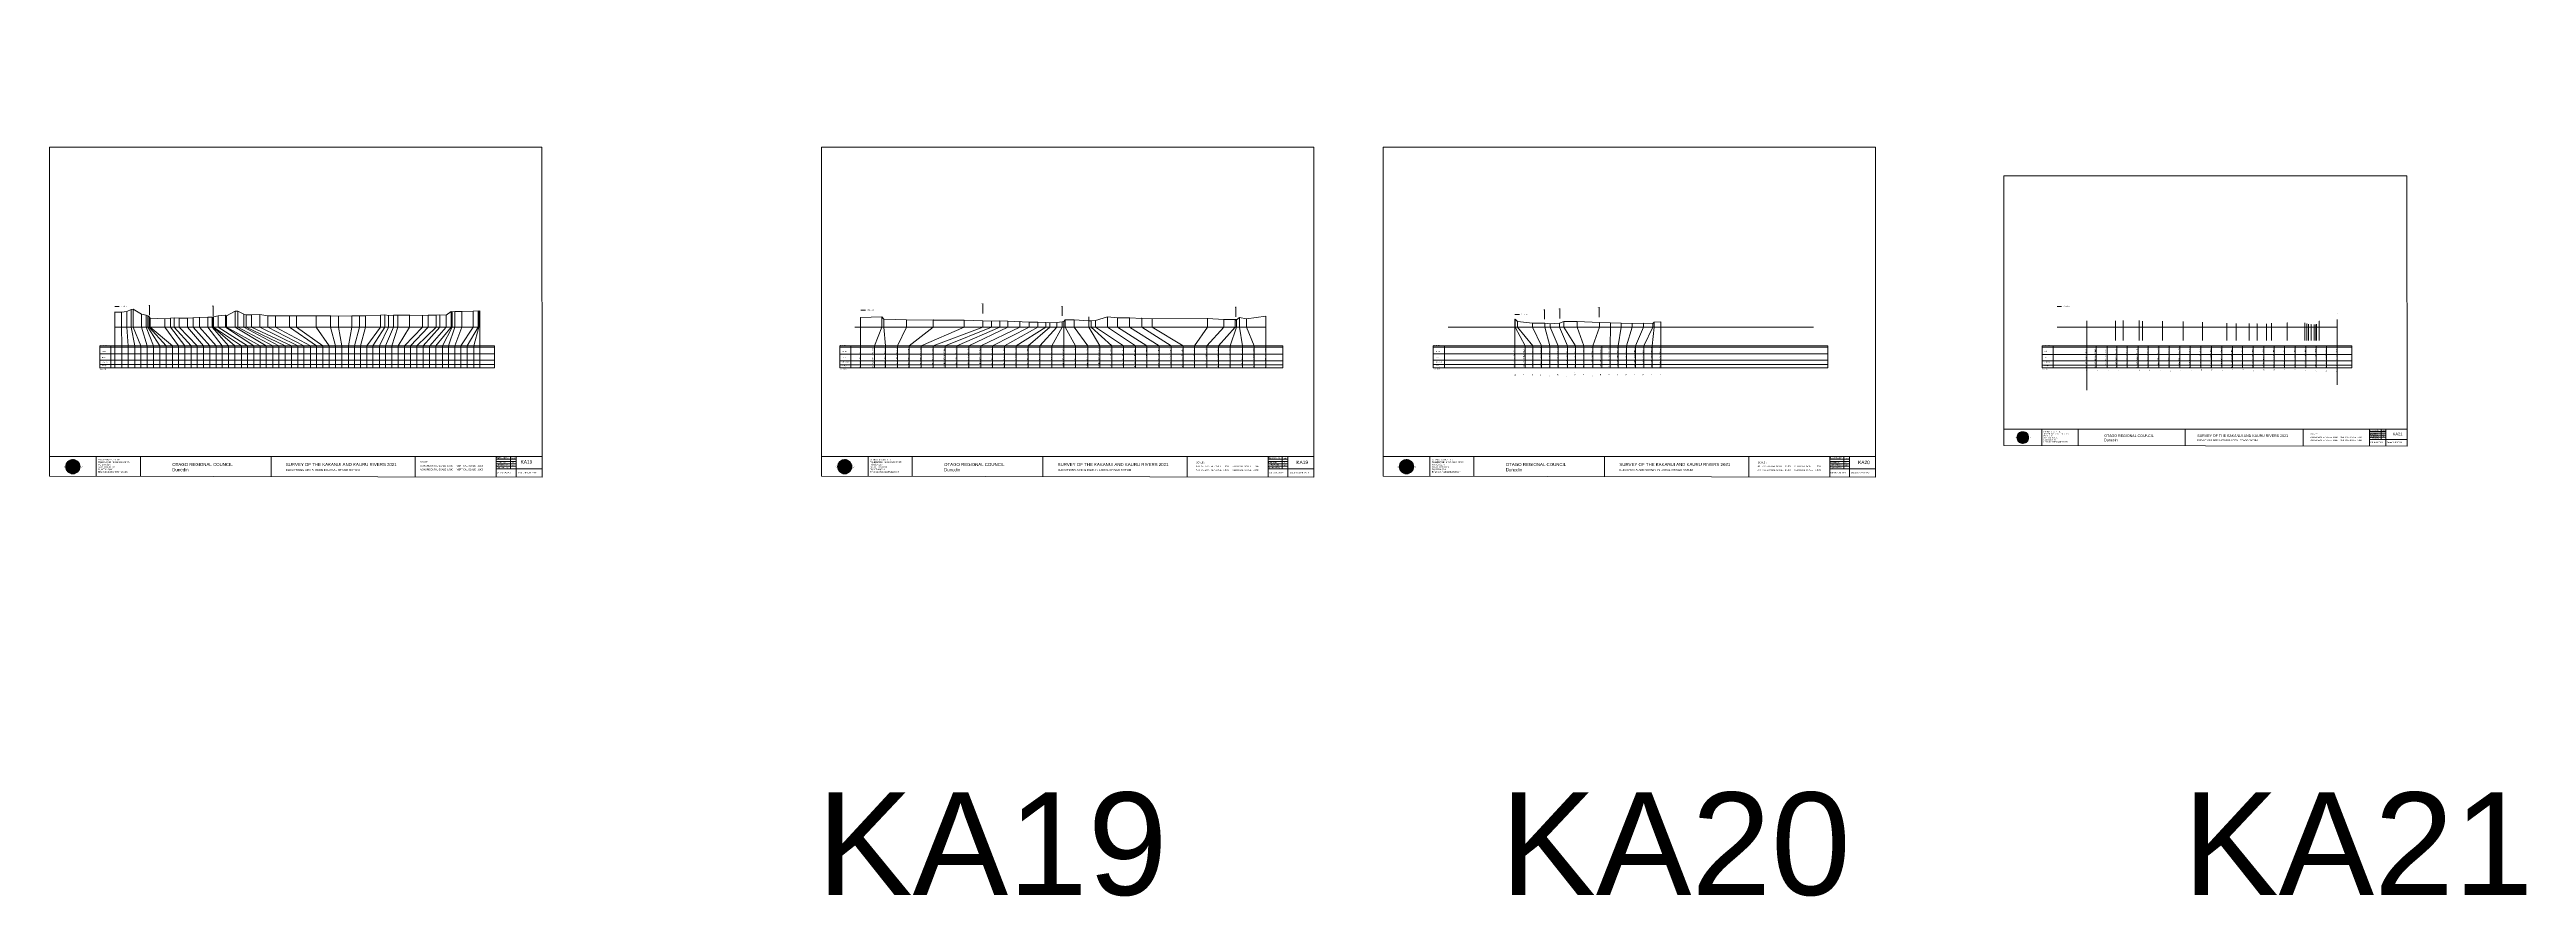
# Model space of a CAD drawing. Header units: millimetres. Extents: x -4102225 to 238817, y -213584 to 852398.
# Drawn here: x -4102225 to -2556462, y -213584 to 314873 of the extents above; entities that cross this region are included whole.
import ezdxf

# ---------------------------------------------------------------- set-up
doc = ezdxf.new("R2010")
doc.units = ezdxf.units.MM
doc.header["$PDMODE"] = 35
doc.header["$PDSIZE"] = 20
doc.layers.get('0').update_dxf_attribs({"lineweight": 0})
doc.layers.add('geo', color=7, linetype='Continuous', lineweight=0)
doc.styles.get("Standard").update_dxf_attribs({"font": 'arial.ttf'})

# ---------------------------------------------------------------- blocks, each defined once
blk = doc.blocks.new('Geomatics_Circle_SPT')
at = {"layer": 'geo', "color": 2, "linetype": 'Continuous', "lineweight": 0}
for p, q in [((0, 25.2), (-25.2, 0)), ((-24.7, 4.9), (-4.9, 24.7)), ((-24.7, -4.9), (4.9, 24.7)), ((4.9, -24.7), (-24.7, 4.9)), ((-24.7, 0), (0, -24.7)), ((-9.7, 23.3), (-23.3, 9.6)), ((9.7, 23.3), (-23.3, -9.7)), ((-23.3, 9.7), (9.7, -23.3)), ((-21, 14), (-14, 21)), ((-21, -14), (14, 21)), ((14, -21), (-21, 14)), ((0, 0), (-17.8, 17.8)), ((0, 0), (-17.8, -17.8)), ((-14, 21), (21, -14)), ((21, 14), (-14, -21)), ((23.3, -9.7), (-9.7, 23.3)), ((-9.7, -23.3), (23.3, 9.7)), ((-4.9, 24.7), (24.7, -4.9)), ((24.7, 4.9), (-4.9, -24.7)), ((25.2, 0), (0, 25.2)), ((0, 0), (17.8, 17.8)), ((0, 0), (17.8, -17.8)), ((0, -24.8), (25.2, 0)), ((4.9, 24.7), (24.7, 4.9)), ((23.3, 9.7), (9.7, 23.3)), ((14, 21), (21, 14)), ((17.8, 18.1), (17.8, 18.1)), ((-4.9, -24.7), (-24.7, -4.9)), ((-23.3, -9.7), (-9.7, -23.3)), ((-14, -21), (-21, -14)), ((-17.8, -17.8), (-17.8, -17.8)), ((24.7, -4.9), (4.9, -24.7)), ((4.9, -24.7), (4.9, -24.7)), ((9.7, -23.3), (23.3, -9.7)), ((21, -14), (14, -21)), ((18.1, -17.8), (18.1, -17.8))]:
    blk.add_line(p, q, dxfattribs=at)
at = {"layer": 'geo', "color": 1, "linetype": 'Continuous', "lineweight": 0}
for p, q in [((-25.2, 0), (9.7, 23.3)), ((-25.2, 0), (-9.6, 23.3)), ((-25.2, 0), (23.3, 9.7)), ((-25.2, 0), (-23.3, 9.7)), ((-23.3, -9.7), (-25.2, 0)), ((-9.6, -23.3), (-25.2, 0)), ((9.7, -23.3), (-25.2, 0)), ((-4.9, 24.8), (-24.7, -4.9)), ((4.9, 24.7), (-24.7, 4.9)), ((14, 21), (-24.7, -4.9)), ((-14, 21), (-24.7, 4.9)), ((21, 14), (-24.7, 4.9)), ((-21, 14), (-24.7, -4.9)), ((0, 0), (-24.7, 4.9)), ((-24.7, 4.9), (-21, -14)), ((-24.7, 4.9), (-4.9, -24.7)), ((-24.7, 4.9), (14, -21)), ((-24.7, 4.9), (-24.7, 4.9)), ((0, 0), (-24.7, -4.9)), ((-23.3, 9.7), (0, 25.2)), ((-23.3, -9.6), (0, 25.2)), ((-23.3, -9.6), (17.8, 17.8)), ((-23.3, 9.7), (-17.8, 17.9)), ((-23.3, -9.6), (-17.8, 17.9)), ((-23.3, 9.7), (17.8, 17.8)), ((-17.8, -17.8), (-23.3, 9.7)), ((0, -25.2), (-23.3, 9.7)), ((-23.3, 9.7), (17.8, -17.8)), ((-23.3, 9.7), (25.2, 0)), ((-23.3, 9.4), (-23.3, 9.4)), ((-23.3, -9.7), (25.2, 0)), ((4.9, 24.8), (-21, -14)), ((-4.9, 24.7), (-21, 14)), ((14, 21), (-21, 14)), ((-14, 21), (-21, -14)), ((0, 0), (-21, 14)), ((-21, 14), (-14, -21)), ((-21, 14), (4.9, -24.7)), ((-21, 14), (-21, 14)), ((24.7, 4.9), (-21, 14)), ((0, 0), (-21, -14)), ((-17.9, 17.6), (-17.9, 17.6)), ((-17.8, 17.8), (9.7, 23.3)), ((-17.8, 17.8), (-9.6, 23.3)), ((-17.8, -17.8), (9.7, 23.3)), ((-17.8, -17.8), (-9.7, 23.3)), ((-9.7, -23.3), (-17.8, 17.8)), ((-17.8, 17.8), (9.7, -23.3)), ((-17.8, 17.8), (23.3, -9.6)), ((-17.8, 17.8), (23.3, 9.7)), ((-17.8, -17.8), (23.3, 9.7)), ((4.9, 24.7), (-14, 21)), ((-4.9, 24.7), (-14, -20.9)), ((0, 0), (-14, 21)), ((-14, 21), (-4.9, -24.7)), ((-14, 21), (-14, 21)), ((24.7, -4.9), (-14, 21)), ((21, 14), (-14, 21)), ((-14, -21), (24.7, 4.9)), ((0, 0), (-14, -21)), ((-9.8, 23.1), (-9.8, 23.1)), ((-9.7, 23.3), (0, 25.2)), ((-9.7, 23.3), (0, -25.2)), ((-9.7, -23.3), (0, 25.2)), ((-9.6, 23.3), (17.8, -17.8)), ((-9.6, 23.3), (25.2, 0)), ((-9.6, 23.3), (17.8, 17.8)), ((-9.6, -23.3), (17.8, 17.9)), ((25.2, 0), (-9.6, -23.3)), ((0, 0), (-4.9, 24.7)), ((-4.9, 24.7), (-4.9, 24.7)), ((21, -14), (-4.9, 24.7)), ((24.8, 4.9), (-4.9, 24.7)), ((14, 21), (-4.9, 24.7)), ((-4.9, -24.7), (21, 14)), ((0, 0), (-4.9, -24.7)), ((-0.2, 25.1), (-0.2, 25.1)), ((0, 25.2), (9.7, -23.3)), ((0, 25.2), (23.3, -9.7)), ((0, 25.2), (23.3, 9.7)), ((0, 25.2), (9.7, 23.3)), ((0, 0), (4.9, 24.7)), ((0, -25.2), (9.7, 23.3)), ((0, 0), (14, 21)), ((0, 0), (21, 14)), ((23.3, 9.7), (0, -25.2)), ((0, 0), (24.8, 4.9)), ((0, 0), (4.9, -24.7)), ((0, 0), (14, -21)), ((0, 0), (21, -14)), ((0, 0), (24.8, -4.9)), ((21, 14), (4.9, 24.8)), ((14, -21), (4.9, 24.7)), ((24.7, -4.9), (4.9, 24.7)), ((4.9, 24.7), (4.9, 24.7)), ((4.9, -24.7), (14, 21)), ((4.9, -24.7), (24.7, 4.9)), ((9.4, 23.3), (9.4, 23.3)), ((9.7, 23.3), (17.8, -17.8)), ((9.7, 23.3), (25.2, 0)), ((9.7, 23.3), (17.8, 17.9)), ((17.8, 17.8), (9.7, -23.3)), ((25.2, 0), (9.7, -23.3)), ((21, -14), (14, 21)), ((24.7, 4.9), (14, 21)), ((14, 21), (14, 21)), ((14, -21), (21, 14)), ((17.6, 17.9), (17.6, 17.9)), ((17.8, 17.8), (23.3, -9.7)), ((17.8, 17.8), (23.3, 9.7)), ((23.3, 9.7), (17.8, -17.8)), ((24.7, -4.9), (21, 14)), ((21, 14), (21, 14)), ((21, -14), (24.7, 4.9)), ((23.1, 9.8), (23.1, 9.8)), ((23.3, 9.7), (25.2, 0)), ((25.2, 0), (23.3, -9.6)), ((24.7, 4.9), (24.7, 4.9)), ((25.1, 0.2), (25.1, 0.2)), ((-25.2, 0), (23.3, -9.7)), ((-25.1, -0.2), (-25.1, -0.2)), ((-24.7, -4.9), (-24.7, -4.9)), ((-24.7, -4.9), (-14, -21)), ((-24.7, -4.9), (4.9, -24.7)), ((-24.7, -4.9), (21, -14)), ((-17.8, -17.8), (-23.3, -9.7)), ((0, -25.2), (-23.3, -9.6)), ((17.8, -17.8), (-23.3, -9.6)), ((-23.1, -9.8), (-23.1, -9.8)), ((-21, -14), (24.7, -4.9)), ((-21, -14), (-21, -14)), ((-21, -14), (-4.9, -24.7)), ((-21, -14), (14, -21)), ((23.3, -9.7), (-17.8, -17.8)), ((-9.6, -23.3), (-17.8, -17.8)), ((9.7, -23.3), (-17.8, -17.8)), ((-17.6, -17.9), (-17.6, -17.9)), ((-14, -21), (21, -14)), ((-14, -21), (-14, -21)), ((-14, -21), (4.9, -24.7)), ((17.8, -17.8), (-9.7, -23.3)), ((0, -25.2), (-9.7, -23.3)), ((-9.4, -23.3), (-9.4, -23.3)), ((-4.9, -24.7), (24.7, -4.9)), ((-4.9, -24.7), (14, -21)), ((-4.9, -24.7), (-4.9, -24.7)), ((23.3, -9.6), (0, -25.2)), ((9.7, -23.3), (0, -25.2)), ((0.2, -25.1), (0.2, -25.1)), ((4.9, -24.7), (21, -14)), ((4.9, -24.7), (4.9, -24.7)), ((17.8, -17.8), (9.7, -23.3)), ((9.8, -23.1), (9.8, -23.1)), ((14, -21), (24.7, -4.9)), ((14, -21), (14, -21)), ((23.3, -9.6), (17.8, -17.8)), ((17.9, -17.6), (17.9, -17.6)), ((21, -14), (21, -14)), ((23.3, -9.4), (23.3, -9.4)), ((24.7, -4.9), (24.7, -4.9))]:
    blk.add_line(p, q, dxfattribs=at)
at = {"layer": 'geo', "color": 114, "linetype": 'Continuous', "lineweight": 0}
for p, q in [((17.9, 17.8), (-25.2, 0)), ((-24.7, 4.9), (14, 21)), ((-24.7, -4.9), (21, 14)), ((-14, -21), (-24.7, 4.9)), ((9.7, 23.3), (-23.3, 9.7)), ((0, 0), (-23.3, 9.7)), ((-23.3, 9.7), (-9.7, -23.3)), ((0, 0), (-23.3, -9.7)), ((-4.9, -24.7), (-21, 14)), ((-20.9, 14), (4.9, 24.7)), ((24.8, 4.9), (-20.9, -14)), ((0, 25.2), (-17.8, 17.8)), ((-17.8, 17.8), (0, -25.2)), ((-14, 21), (-4.9, 24.7)), ((4.9, -24.7), (-14, 21)), ((0, 0), (-9.7, 23.3)), ((0, 0), (-9.7, -23.3)), ((-4.9, 24.7), (14, -21)), ((17.8, -17.8), (0, 25.2)), ((0, 0), (9.7, 23.3)), ((0, 0), (23.3, 9.7)), ((0, 0), (9.7, -23.3)), ((0, 0), (23.3, -9.7)), ((4.9, 24.7), (21, -14)), ((23.3, -9.7), (9.7, 23.3)), ((14, 21), (24.7, -4.9)), ((25.2, 0), (17.8, 17.8)), ((21, 14), (24.7, 4.9)), ((-25.2, 0), (-17.8, -17.8)), ((-21, -14), (-24.7, -4.9)), ((-17.8, -17.8), (25.2, 0)), ((24.8, -4.9), (-14, -21)), ((-9.6, -23.3), (23.3, -9.7)), ((21, -14), (-4.9, -24.8)), ((0, -25.2), (17.9, -17.8)), ((14, -21), (4.9, -24.8))]:
    blk.add_line(p, q, dxfattribs=at)
at = {"layer": 'geo', "color": 250, "linetype": 'Continuous', "lineweight": 0}
for p, q in [((0, 0), (-25.2, 0)), ((24.7, 4.9), (-24.7, 4.9)), ((-24.7, 4.9), (-24.7, -4.9)), ((-23.3, 9.7), (23.3, 9.7)), ((-23.3, 9.7), (-23.3, 9.7)), ((-23.3, -9.7), (-23.3, 9.7)), ((21, 14), (-21, 14)), ((-21, 14), (-21, -14)), ((-17.8, 17.8), (17.8, 17.8)), ((-17.8, -17.8), (-17.8, 17.8)), ((-14, 21), (-14, 21)), ((14, 21), (-14, 21)), ((-14, 20.9), (-14, -21)), ((-9.7, 23.3), (9.7, 23.3)), ((-9.7, -23.3), (-9.7, 23.3)), ((-4.9, 24.7), (4.9, 24.7)), ((-4.9, 24.7), (-4.9, -24.7)), ((0, 0), (0, 25.2)), ((0, 0), (0, -25.2)), ((0, 0), (25.2, 0)), ((4.9, 24.7), (4.9, -24.7)), ((9.7, -23.3), (9.7, 23.3)), ((14, 21), (14, -21)), ((17.8, -17.8), (17.8, 17.8)), ((21, 14), (21, 14)), ((21, -14), (21, 14)), ((23.3, 9.7), (23.3, -9.7)), ((24.7, 4.9), (24.7, 4.9)), ((24.7, -4.9), (24.7, 4.9)), ((-24.7, -4.9), (24.7, -4.9)), ((23.3, -9.7), (-23.3, -9.7)), ((-21, -14), (21, -14)), ((17.8, -17.8), (-17.8, -17.8)), ((-14, -21), (14, -21)), ((9.7, -23.3), (-9.7, -23.3)), ((-4.9, -24.7), (4.9, -24.7))]:
    blk.add_line(p, q, dxfattribs=at)
blk = doc.blocks.new('GeomaticsNZ TITLE BLOCK')
at = {"color": 7, "linetype": 'Continuous', "lineweight": 0}
for p, q in [((0, 95), (0, 1579)), ((0, 1579), (2363, 1579)), ((2363, 1579), (2364, 95)), ((2364, 95), (0, 95)), ((0, 95), (0, 0)), ((0, 0), (2364, -4)), ((16, 95), (2364, 95)), ((224, 95), (224, 0)), ((2364, 95), (383, 95)), ((436, 95), (436, -1)), ((1063, 95), (1063, -2)), ((1755, 95), (1755, -3)), ((2144, 95), (2144, -3)), ((2144, 82), (2239, 82)), ((2144, 71), (2239, 71)), ((2144, 60), (2239, 60)), ((2144, 49), (2239, 49)), ((2144, 35), (2364, 35)), ((2212, 95), (2212, 36)), ((2239, 95), (2239, -3)), ((2364, -4), (2364, 95))]:
    blk.add_line(p, q, dxfattribs=at)
at = {"color": 7, "linetype": 'Continuous', "lineweight": 0, "xscale": 1.36, "yscale": 1.36, "zscale": 1.36}
blk.add_blockref('Geomatics_Circle_SPT', (112, 46), dxfattribs=at)
at = {"color": 7, "linetype": 'Continuous', "lineweight": 0}
for s, p in [('PK&RR', (2213, 85)), ('ST', (2220, 64)), ('PK', (2220, 51))]:
    blk.add_text(s, height=5, dxfattribs=at).set_placement(p)
at = {"color": 7, "linetype": 'Continuous', "lineweight": 0, "attachment_point": 1}
for s, width, heights, insert, char_height in [('{\\C256;Geomatics N.Z. LTD                   }', 125.08, [15.8], (69, 50), 7), ('{\\C256;GEOMATICS N.Z. LTD                   \\PTELEPHONE:  M 021 023 6 00 55;\\PPO BOX 2177\\PSOUTH DUNEDIN\\PDUNEDIN 9044\\PEmail: geomaticsnz@gmail.com}', 3535.73, [94.7], (234, 83), 7), ('{\\C256;OTAGO REGIONAL COUNCIL\\PDunedin}', 3535.73, [0], (589, 64), 15), ('{\\C256;SURVEY OF THE KAKANUI AND KAURU RIVERS 2021}', 3535.73, [0], (1134, 64), 15), ('{\\C256;ELEVATIONS ARE SHOWN IN LOCAL OTAGO DATUM}', 3535.73, [0], (1134, 35), 10), ('{\\C256;Surveyed by:}', 3535.73, [0], (2145, 92), 7), ('{\\C256;Checked by:}', 3535.73, [0], (2145, 59), 7), ('{\\C256;Approved by:}', 3535.73, [0], (2145, 46), 7), ('{\\C256;JOB No 0032021}', 3535.73, [0], (2145, 21), 7), ('{\\C256;Drawn by:}', 3535.73, [0], (2146, 70), 7), ('{\\C256;Drawn:16-JUNE-2021}', 3535.73, [0], (2245, 21), 7)]:
    blk.add_mtext_dynamic_manual_height_columns(s, width=width, gutter_width=159, heights=heights, dxfattribs=dict(at, insert=insert, char_height=char_height))

msp = doc.modelspace()

# ---------------------------------------------------------------- linework, layer by layer
at = {"color": 7, "lineweight": 0}
for p, q in [((-4039856, 149206), (-4039856, 155384)), ((-4000049, 148748), (-4000049, 154927)), ((-3519731, 150199), (-3519731, 156378)), ((-3470239, 148616), (-3470239, 154795)), ((-4061567, 150972), (-4061567, 116176)), ((-4057350, 141703), (-4057138, 130000)), ((-4054066, 141703), (-4053103, 130000)), ((-4051350, 141703), (-4049081, 130000)), ((-4050077, 141703), (-4045201, 130000)), ((-4044828, 141703), (-4041362, 130000)), ((-4042005, 141703), (-4037340, 130000)), ((-4040820, 141703), (-4033325, 130000)), ((-4039961, 141703), (-4029507, 130000)), ((-4039452, 141703), (-4025583, 130000)), ((-4030184, 141703), (-4021791, 130000)), ((-4026662, 141703), (-4017788, 130000)), ((-4024408, 141703), (-4013917, 130000)), ((-4021399, 141703), (-4010104, 130000)), ((-4016102, 141703), (-4006147, 130000)), ((-4012687, 141703), (-4002119, 130000)), ((-4008730, 141703), (-3998251, 130000)), ((-4003386, 141703), (-3994398, 130000)), ((-4000686, 141703), (-3990449, 130000)), ((-4000063, 141703), (-3986538, 130000)), ((-3999857, 141703), (-3982509, 130000)), ((-3996987, 141703), (-3978644, 130000)), ((-3992455, 141703), (-3974659, 130000)), ((-3991707, 141703), (-3970852, 130000)), ((-3986283, 141703), (-3966954, 130000)), ((-3984800, 141703), (-3962961, 130000)), ((-3981029, 141703), (-3959139, 130000)), ((-3979582, 141703), (-3955194, 130000)), ((-3976135, 141703), (-3951222, 130000)), ((-3970950, 141703), (-3947333, 130000)), ((-3965919, 141703), (-3943450, 130000)), ((-3961258, 141703), (-3939342, 130000)), ((-3952457, 141703), (-3935594, 130000)), ((-3948130, 141703), (-3931663, 130000)), ((-3935850, 141703), (-3927726, 130000)), ((-3926800, 141703), (-3923832, 130000)), ((-3921909, 141703), (-3919788, 130000)), ((-3913487, 141703), (-3915637, 130000)), ((-3908733, 141703), (-3911853, 130000)), ((-3904948, 141703), (-3908133, 130000)), ((-3895650, 141703), (-3904151, 130000)), ((-3892981, 141703), (-3900391, 130000)), ((-3890665, 141703), (-3896263, 130000)), ((-3887615, 141703), (-3892502, 130000)), ((-3884906, 141703), (-3888653, 130000)), ((-3877498, 141703), (-3884627, 130000)), ((-3869520, 141703), (-3880717, 130000)), ((-3865957, 141703), (-3876875, 130000)), ((-3860847, 141703), (-3872917, 130000)), ((-3858604, 141703), (-3868954, 130000)), ((-3854763, 141703), (-3864939, 130000)), ((-3851506, 141703), (-3861215, 130000)), ((-3851040, 141703), (-3857069, 130000)), ((-3849210, 141703), (-3853255, 130000)), ((-3844873, 141703), (-3849345, 130000)), ((-3837930, 141703), (-3845507, 130000)), ((-3834651, 141703), (-3841525, 130000)), ((-3834373, 141703), (-3837526, 130000)), ((-3833621, 151772), (-3833621, 116176)), ((-3361831, 148052), (-3361831, 154231)), ((-3169314, 146539), (-3169314, 152718)), ((-3159751, 147152), (-3159751, 153331)), ((-3135208, 147922), (-3135208, 154101)), ((-4070890, 130000), (-4070890, 129453)), ((-4063988, 130000), (-4063988, 116176)), ((-3861215, 130000), (-3861215, 116176)), ((-3857069, 130000), (-3857069, 116176)), ((-3853255, 130000), (-3853255, 116176)), ((-3849345, 130000), (-3849345, 116176)), ((-3845507, 130000), (-3845507, 116176)), ((-3841525, 130000), (-3841525, 116176)), ((-3837526, 130000), (-3837526, 116176)), ((-3824577, 130000), (-3824577, 116176)), ((-3238676, 130000), (-3238676, 129453)), ((-3231774, 130000), (-3231774, 116176)), ((-2992363, 130000), (-2992363, 116176)), ((-2858744, 130000), (-2858744, 129453)), ((-2851841, 130000), (-2851841, 116176)), ((-2665407, 130000), (-2665407, 116176)), ((-2882713, 112003), (-2882713, 111456))]:
    msp.add_line(p, q, dxfattribs=at)
at = {"color": 1, "lineweight": 0}
for p, q in [((-4061579, 154508), (-4058672, 154508)), ((-3595896, 152223), (-3592989, 152223)), ((-3187712, 149584), (-3184805, 149584)), ((-2849433, 154508), (-2846526, 154508))]:
    msp.add_line(p, q, dxfattribs=at)
at = {"lineweight": 0}
for p, q in [((-4061567, 141703), (-3833621, 141703)), ((-4057350, 151102), (-4057350, 141703)), ((-4054066, 151482), (-4054066, 141703)), ((-4051350, 152672), (-4051350, 141703)), ((-4050077, 152832), (-4050077, 141703)), ((-4044828, 149742), (-4044828, 141703)), ((-4042005, 149212), (-4042005, 141703)), ((-4040820, 148702), (-4040820, 141703)), ((-4039961, 148172), (-4039961, 141703)), ((-4039452, 147162), (-4039452, 141703)), ((-4030184, 146882), (-4030184, 141703)), ((-4026662, 147302), (-4026662, 141703)), ((-4024408, 147432), (-4024408, 141703)), ((-4021399, 147202), (-4021399, 141703)), ((-4016102, 147262), (-4016102, 141703)), ((-4012687, 147412), (-4012687, 141703)), ((-4008730, 147672), (-4008730, 141703)), ((-4003386, 147792), (-4003386, 141703)), ((-4000686, 147932), (-4000686, 141703)), ((-4000063, 148142), (-4000063, 141703)), ((-3999857, 148192), (-3999857, 141703)), ((-3996987, 148652), (-3996987, 141703)), ((-3992455, 149202), (-3992455, 141703)), ((-3991707, 148762), (-3991707, 141703)), ((-3986283, 151652), (-3986283, 141703)), ((-3984800, 151672), (-3984800, 141703)), ((-3981029, 149722), (-3981029, 141703)), ((-3979582, 149382), (-3979582, 141703)), ((-3976135, 149382), (-3976135, 141703)), ((-3970950, 149462), (-3970950, 141703)), ((-3965919, 148692), (-3965919, 141703)), ((-3961258, 148692), (-3961258, 141703)), ((-3952457, 148672), (-3952457, 141703)), ((-3948130, 148702), (-3948130, 141703)), ((-3935850, 148792), (-3935850, 141703)), ((-3926800, 148732), (-3926800, 141703)), ((-3921909, 148602), (-3921909, 141703)), ((-3913487, 148722), (-3913487, 141703)), ((-3908733, 148682), (-3908733, 141703)), ((-3904948, 148772), (-3904948, 141703)), ((-3895650, 149152), (-3895650, 141703)), ((-3892981, 149272), (-3892981, 141703)), ((-3890665, 148972), (-3890665, 141703)), ((-3887615, 149092), (-3887615, 141703)), ((-3884906, 149112), (-3884906, 141703)), ((-3877498, 149052), (-3877498, 141703)), ((-3869520, 149022), (-3869520, 141703)), ((-3865957, 149102), (-3865957, 141703)), ((-3860847, 149102), (-3860847, 141703)), ((-3858604, 149282), (-3858604, 141703)), ((-3854763, 149122), (-3854763, 141703)), ((-3851506, 151462), (-3851506, 141703)), ((-3851040, 151312), (-3851040, 141703)), ((-3849210, 151392), (-3849210, 141703)), ((-3844873, 151422), (-3844873, 141703)), ((-3837930, 151692), (-3837930, 141703)), ((-3834651, 151882), (-3834651, 141703)), ((-3834373, 151702), (-3834373, 141703)), ((-3599645, 141703), (-3343130, 141703)), ((-3596128, 147641), (-3596128, 116176)), ((-3582880, 141703), (-3587388, 130000)), ((-3582880, 148101), (-3582880, 141703)), ((-3581652, 146631), (-3581652, 141703)), ((-3581652, 141703), (-3580624, 130000)), ((-3567488, 141703), (-3573130, 130000)), ((-3567488, 146190), (-3567488, 141703)), ((-3550689, 141703), (-3565711, 130000)), ((-3531481, 141703), (-3558179, 130000)), ((-3519716, 141703), (-3550744, 130000)), ((-3550689, 146110), (-3550689, 141703)), ((-3514464, 141703), (-3543268, 130000)), ((-3509203, 141703), (-3535975, 130000)), ((-3531481, 145769), (-3531481, 141703)), ((-3504163, 141703), (-3528627, 130000)), ((-3496610, 141703), (-3521027, 130000)), ((-3519716, 145579), (-3519716, 141703)), ((-3519716, 145579), (-3519716, 141703)), ((-3514464, 145349), (-3514464, 141703)), ((-3490817, 141703), (-3513731, 130000)), ((-3509203, 145509), (-3509203, 141703)), ((-3485548, 141703), (-3506204, 130000)), ((-3504163, 145299), (-3504163, 141703)), ((-3480547, 141703), (-3498973, 130000)), ((-3496610, 145068), (-3496610, 141703)), ((-3478017, 141703), (-3491569, 130000)), ((-3490817, 144838), (-3490817, 141703)), ((-3485548, 144758), (-3485548, 141703)), ((-3473524, 141703), (-3484250, 130000)), ((-3480547, 144618), (-3480547, 141703)), ((-3478017, 144438), (-3478017, 141703)), ((-3470234, 141703), (-3476698, 130000)), ((-3473524, 144588), (-3473524, 141703)), ((-3470234, 144908), (-3470234, 141703)), ((-3469240, 145278), (-3469240, 141703)), ((-3469240, 141703), (-3469171, 130000)), ((-3468440, 146138), (-3468440, 141703)), ((-3468440, 141703), (-3461888, 130000)), ((-3462881, 146178), (-3462881, 141703)), ((-3462881, 141703), (-3454216, 130000)), ((-3453690, 148101), (-3453690, 141703)), ((-3453690, 141703), (-3446729, 130000)), ((-3452155, 145647), (-3452155, 141703)), ((-3452155, 141703), (-3439193, 130000)), ((-3449560, 145748), (-3449560, 141703)), ((-3449560, 141703), (-3432092, 130000)), ((-3441934, 148117), (-3441934, 141703)), ((-3441934, 141703), (-3424586, 130000)), ((-3435654, 147457), (-3435654, 141703)), ((-3435654, 141703), (-3417338, 130000)), ((-3428199, 147567), (-3428199, 141703)), ((-3428199, 141703), (-3409693, 130000)), ((-3420646, 147137), (-3420646, 141703)), ((-3420646, 141703), (-3402200, 130000)), ((-3414125, 146846), (-3414125, 141703)), ((-3414125, 141703), (-3394735, 130000)), ((-3379584, 141703), (-3387621, 130000)), ((-3369327, 141703), (-3380057, 130000)), ((-3379584, 147135), (-3379584, 141703)), ((-3362267, 141703), (-3372745, 130000)), ((-3369327, 146455), (-3369327, 141703)), ((-3361536, 141703), (-3365346, 130000)), ((-3361536, 146295), (-3361536, 141703)), ((-3359546, 147675), (-3359546, 141703)), ((-3359546, 141703), (-3357715, 130000)), ((-3355236, 146835), (-3355236, 141703)), ((-3355236, 141703), (-3350410, 130000)), ((-3343130, 148515), (-3343130, 116176)), ((-3187695, 146406), (-3187695, 116176)), ((-3187508, 146565), (-3187508, 141703)), ((-2849421, 141703), (-2674578, 141703)), ((-2830863, 145573), (-2830863, 102312)), ((-2674578, 146310), (-2674578, 105580)), ((-3608969, 130000), (-3332670, 130000)), ((-3608969, 130000), (-3608969, 129453)), ((-3608969, 129453), (-3608969, 116303)), ((-3608969, 129154), (-3332670, 129154)), ((-3608969, 124744), (-3332670, 124744)), ((-3602066, 130000), (-3602066, 116176)), ((-3587388, 116176), (-3587388, 130000)), ((-3580624, 116176), (-3580624, 130000)), ((-3573130, 116176), (-3573130, 130000)), ((-3565711, 116176), (-3565711, 130000)), ((-3558179, 116176), (-3558179, 130000)), ((-3550744, 130000), (-3550744, 116176)), ((-3543268, 116176), (-3543268, 130000)), ((-3535975, 116176), (-3535975, 130000)), ((-3528627, 116176), (-3528627, 130000)), ((-3521027, 116176), (-3521027, 130000)), ((-3513731, 116176), (-3513731, 130000)), ((-3506204, 116176), (-3506204, 130000)), ((-3498973, 116176), (-3498973, 130000)), ((-3491569, 116176), (-3491569, 130000)), ((-3484250, 116176), (-3484250, 130000)), ((-3476698, 116176), (-3476698, 130000)), ((-3469171, 116176), (-3469171, 130000)), ((-3461888, 116176), (-3461888, 130000)), ((-3454216, 116176), (-3454216, 130000)), ((-3446729, 116176), (-3446729, 130000)), ((-3439193, 116176), (-3439193, 130000)), ((-3432092, 116176), (-3432092, 130000)), ((-3424586, 116176), (-3424586, 130000)), ((-3417338, 116176), (-3417338, 130000)), ((-3409693, 116176), (-3409693, 130000)), ((-3402200, 116176), (-3402200, 130000)), ((-3394735, 116176), (-3394735, 130000)), ((-3387621, 116176), (-3387621, 130000)), ((-3380057, 116176), (-3380057, 130000)), ((-3372745, 116176), (-3372745, 130000)), ((-3365346, 116176), (-3365346, 130000)), ((-3357715, 116176), (-3357715, 130000)), ((-3350410, 116176), (-3350410, 130000)), ((-3332670, 130000), (-3332670, 116176)), ((-3154875, 116176), (-3154875, 130000)), ((-3139130, 116176), (-3139130, 130000)), ((-3608969, 120725), (-3332670, 120725)), ((-3608969, 118054), (-3332670, 118054)), ((-3608969, 116176), (-3332670, 116176))]:
    msp.add_line(p, q, dxfattribs=at)
for p, q in [((-3229353, 141703), (-3001407, 141703)), ((-3187508, 141703), (-3181307, 130000)), ((-3186151, 145155), (-3186151, 141703)), ((-3186151, 141703), (-3176519, 130000)), ((-3176753, 144215), (-3176753, 141703)), ((-3176753, 141703), (-3171187, 130000)), ((-3169094, 144115), (-3169094, 141703)), ((-3165822, 143775), (-3165822, 141703)), ((-3165822, 141703), (-3160650, 130000)), ((-3159867, 144144), (-3159867, 141703)), ((-3159867, 141703), (-3154875, 130000)), ((-3157197, 145214), (-3157197, 141703)), ((-3157197, 141703), (-3149897, 130000)), ((-3148935, 145154), (-3148935, 141703)), ((-3148935, 141703), (-3144625, 130000)), ((-3134956, 141703), (-3139130, 130000)), ((-3134956, 144593), (-3134956, 141703)), ((-3128088, 141703), (-3128387, 130000)), ((-3128088, 144343), (-3128088, 141703)), ((-3121468, 141703), (-3123198, 130000)), ((-3121468, 144133), (-3121468, 141703)), ((-3114531, 141703), (-3118017, 130000)), ((-3114531, 144033), (-3114531, 141703)), ((-3107500, 141703), (-3112439, 130000)), ((-3107500, 144112), (-3107500, 141703)), ((-3101696, 141703), (-3107280, 130000)), ((-3100899, 141703), (-3102037, 130000)), ((-3101696, 143992), (-3101696, 141703)), ((-3100899, 144862), (-3100899, 141703)), ((-3096715, 145042), (-3096715, 116176)), ((-3096715, 145042), (-3096715, 136899)), ((-2812875, 145523), (-2812875, 141703)), ((-2812875, 141703), (-2812875, 133330)), ((-2808213, 145723), (-2808213, 141703)), ((-2808213, 141703), (-2808213, 133330)), ((-2798196, 145772), (-2798196, 141703)), ((-2798196, 141703), (-2798196, 133330)), ((-2796142, 145412), (-2796142, 141703)), ((-2796142, 141703), (-2796142, 133330)), ((-2783588, 145362), (-2783588, 141703)), ((-2783588, 141703), (-2783588, 133330)), ((-2770715, 145152), (-2770715, 141703)), ((-2770715, 141703), (-2770715, 133330)), ((-2758710, 144811), (-2758710, 141703)), ((-2758710, 141703), (-2758710, 133330)), ((-2743378, 144031), (-2743378, 141703)), ((-2743378, 141703), (-2743378, 133330)), ((-2737563, 143921), (-2737563, 141703)), ((-2737563, 141703), (-2737563, 133330)), ((-2729596, 143851), (-2729596, 141703)), ((-2729596, 141703), (-2729596, 133330)), ((-2724605, 143731), (-2724605, 141703)), ((-2724605, 141703), (-2724605, 133330)), ((-2718719, 143791), (-2718719, 141703)), ((-2718719, 141703), (-2718719, 133330)), ((-2715528, 144040), (-2715528, 141703)), ((-2715528, 141703), (-2715528, 133330)), ((-2705699, 144320), (-2705699, 141703)), ((-2705699, 141703), (-2705699, 133330)), ((-2694725, 144320), (-2694725, 141703)), ((-2694725, 141703), (-2694725, 133330)), ((-2693427, 143750), (-2693427, 141703)), ((-2693427, 141703), (-2693427, 133330)), ((-2692462, 143430), (-2692462, 141703)), ((-2692462, 141703), (-2692462, 133330)), ((-2690916, 143300), (-2690916, 141703)), ((-2690916, 141703), (-2690916, 133330)), ((-2688980, 143310), (-2688980, 141703)), ((-2688980, 141703), (-2688980, 133330)), ((-2687877, 143300), (-2687877, 141703)), ((-2687877, 141703), (-2687877, 133330)), ((-2687521, 143560), (-2687521, 141703)), ((-2687521, 141703), (-2687521, 133330)), ((-2685911, 144240), (-2685911, 141703)), ((-2685911, 141703), (-2685911, 133330)), ((-2685724, 145310), (-2685724, 141703)), ((-2685724, 141703), (-2685724, 133330)), ((-3238676, 130000), (-2992363, 130000)), ((-3238676, 129154), (-2992363, 129154)), ((-3238676, 125031), (-2992363, 125031)), ((-3181307, 116176), (-3181307, 130000)), ((-3176519, 116176), (-3176519, 130000)), ((-3171187, 116176), (-3171187, 130000)), ((-3165855, 116176), (-3165855, 130000)), ((-3160650, 116176), (-3160650, 130000)), ((-3149897, 116176), (-3149897, 130000)), ((-3144625, 116176), (-3144625, 130000)), ((-3133577, 116176), (-3133577, 130000)), ((-3128387, 116176), (-3128387, 130000)), ((-3123198, 116176), (-3123198, 130000)), ((-3118017, 116176), (-3118017, 130000)), ((-3112439, 116176), (-3112439, 130000)), ((-3107280, 116176), (-3107280, 130000)), ((-3102037, 116176), (-3102037, 130000)), ((-2824953, 130000), (-2824953, 116176)), ((-2818191, 130000), (-2818191, 116176)), ((-2812170, 130000), (-2812170, 116176)), ((-2805626, 130000), (-2805626, 116176)), ((-2798871, 130000), (-2798871, 116176)), ((-2792549, 130000), (-2792549, 116176)), ((-2785986, 130000), (-2785986, 116176)), ((-2779403, 130000), (-2779403, 116176)), ((-2772821, 130000), (-2772821, 116176)), ((-2766339, 130000), (-2766339, 116176)), ((-2759710, 130000), (-2759710, 116176)), ((-2753100, 130000), (-2753100, 116176)), ((-2746509, 130000), (-2746509, 116176)), ((-2740006, 130000), (-2740006, 116176)), ((-2733659, 130000), (-2733659, 116176)), ((-2727107, 130000), (-2727107, 116176)), ((-2720385, 130000), (-2720385, 116176)), ((-2713880, 130000), (-2713880, 116176)), ((-2707433, 130000), (-2707433, 116176)), ((-2700721, 130000), (-2700721, 116176)), ((-2694137, 130000), (-2694137, 116176)), ((-2687764, 130000), (-2687764, 116176)), ((-2681255, 130000), (-2681255, 116176)), ((-3238676, 120970), (-2992363, 120970)), ((-3238676, 118366), (-2992363, 118366)), ((-3238676, 116176), (-2992363, 116176))]:
    msp.add_line(p, q)
at = {"color": 7, "lineweight": 0, "transparency": 33554687}
for p, q in [((-4070890, 130000), (-3824577, 130000)), ((-4070890, 129453), (-4070890, 116303)), ((-4070890, 129154), (-3824577, 129154)), ((-4070890, 125031), (-3824577, 125031)), ((-4057138, 130000), (-4057138, 116176)), ((-4053103, 130000), (-4053103, 116176)), ((-4049081, 130000), (-4049081, 116176)), ((-4045201, 130000), (-4045201, 116176)), ((-4041362, 130000), (-4041362, 116176)), ((-4037340, 130000), (-4037340, 116176)), ((-4033325, 130000), (-4033325, 116176)), ((-4029507, 130000), (-4029507, 116176)), ((-4025583, 130000), (-4025583, 116176)), ((-4021791, 130000), (-4021791, 116176)), ((-4017788, 130000), (-4017788, 116176)), ((-4013917, 130000), (-4013917, 116176)), ((-4010104, 130000), (-4010104, 116176)), ((-4006147, 130000), (-4006147, 116176)), ((-4002119, 130000), (-4002119, 116176)), ((-3998251, 130000), (-3998251, 116176)), ((-3994398, 130000), (-3994398, 116176)), ((-3990449, 130000), (-3990449, 116176)), ((-3986538, 130000), (-3986538, 116176)), ((-3982509, 130000), (-3982509, 116176)), ((-3978644, 130000), (-3978644, 116176)), ((-3974659, 130000), (-3974659, 116176)), ((-3970852, 130000), (-3970852, 116176)), ((-3966954, 130000), (-3966954, 116176)), ((-3962961, 130000), (-3962961, 116176)), ((-3959139, 130000), (-3959139, 116176)), ((-3955194, 130000), (-3955194, 116176)), ((-3951222, 130000), (-3951222, 116176)), ((-3947333, 130000), (-3947333, 116176)), ((-3943450, 130000), (-3943450, 116176)), ((-3939342, 130000), (-3939342, 116176)), ((-3935594, 130000), (-3935594, 116176)), ((-3931663, 130000), (-3931663, 116176)), ((-3927726, 130000), (-3927726, 116176)), ((-3923832, 130000), (-3923832, 116176)), ((-3919788, 130000), (-3919788, 116176)), ((-3915637, 130000), (-3915637, 116176)), ((-3911853, 130000), (-3911853, 116176)), ((-3908133, 130000), (-3908133, 116176)), ((-3904151, 130000), (-3904151, 116176)), ((-3900391, 130000), (-3900391, 116176)), ((-3896263, 130000), (-3896263, 116176)), ((-3892502, 130000), (-3892502, 116176)), ((-3888653, 130000), (-3888653, 116176)), ((-3884627, 130000), (-3884627, 116176)), ((-3880717, 130000), (-3880717, 116176)), ((-3876875, 130000), (-3876875, 116176)), ((-3872917, 130000), (-3872917, 116176)), ((-3868954, 130000), (-3868954, 116176)), ((-3865013, 130000), (-3865013, 116176)), ((-3238676, 129453), (-3238676, 116303)), ((-2858744, 130000), (-2665407, 130000)), ((-2858744, 129453), (-2858744, 116303)), ((-2858744, 129154), (-2665407, 129154)), ((-2858744, 124611), (-2665407, 124611)), ((-4070890, 120970), (-3824577, 120970)), ((-4070890, 118366), (-3824577, 118366)), ((-4070890, 116176), (-3824577, 116176)), ((-2882713, 111456), (-2882713, 98305)), ((-2858744, 120550), (-2665407, 120550)), ((-2858744, 117946), (-2665407, 117946)), ((-2858744, 116176), (-2665407, 116176))]:
    msp.add_line(p, q, dxfattribs=at)
at = {"color": 1, "lineweight": 0}
msp.add_lwpolyline([(-4061567, 150972), (-4057350, 151102), (-4054066, 151482), (-4051350, 152672), (-4050077, 152832), (-4044828, 149742), (-4042005, 149212), (-4040820, 148702), (-4039961, 148172), (-4039452, 147162), (-4030184, 146882), (-4026662, 147302), (-4024408, 147432), (-4021399, 147202), (-4016102, 147262), (-4012687, 147412), (-4008730, 147672), (-4003386, 147792), (-4000686, 147932), (-4000063, 148142), (-3999857, 148192), (-3996987, 148652), (-3992455, 149202), (-3991707, 148762), (-3986283, 151652), (-3984800, 151672), (-3981029, 149722), (-3979582, 149382), (-3976135, 149382), (-3970950, 149462), (-3965919, 148692), (-3961258, 148692), (-3952457, 148672), (-3948130, 148702), (-3935850, 148792), (-3926800, 148732), (-3921909, 148602), (-3913487, 148722), (-3908733, 148682), (-3904948, 148772), (-3895650, 149152), (-3892981, 149272), (-3890665, 148972), (-3887615, 149092), (-3884906, 149112), (-3877498, 149052), (-3869520, 149022), (-3865957, 149102), (-3860847, 149102), (-3858604, 149282), (-3854763, 149122), (-3851506, 151462), (-3851040, 151312), (-3849210, 151392), (-3844873, 151422), (-3837930, 151692), (-3834651, 151882), (-3834373, 151702), (-3833621, 151772)], dxfattribs=at)
at = {"color": 1}
for points in [[(-3596128, 147641), (-3582880, 148101), (-3581652, 146631), (-3567488, 146190), (-3550689, 146110), (-3531481, 146110), (-3519716, 145579), (-3514464, 145349), (-3509203, 145509), (-3504163, 145299), (-3490817, 144838), (-3485548, 144758), (-3480547, 144618), (-3478017, 144438), (-3473524, 144588), (-3470234, 144908), (-3469240, 145278), (-3468440, 146138), (-3462881, 146178), (-3453690, 145637), (-3452155, 145647), (-3449560, 145748), (-3441934, 148117), (-3435654, 147457), (-3428199, 147567), (-3420646, 147137), (-3414125, 146846), (-3379584, 147135), (-3369327, 146455), (-3361567, 146425), (-3361536, 146295), (-3359546, 147675), (-3355236, 146835), (-3343130, 148515)], [(-3187695, 146406), (-3187508, 146565), (-3186151, 145155), (-3176753, 144215), (-3169094, 144115), (-3165822, 143775), (-3159867, 144144), (-3157197, 145214), (-3148935, 145154), (-3134956, 144593), (-3128088, 144343), (-3121468, 144133), (-3114531, 144033), (-3107500, 144112), (-3101696, 143992), (-3100899, 144862), (-3096715, 145042)]]:
    msp.add_lwpolyline(points, dxfattribs=at)
at = {"lineweight": 0}
msp.add_lwpolyline([(-3361567, 146425), (-3362267, 145724), (-3362267, 141703)], dxfattribs=at)
msp.add_lwpolyline([(-3169094, 144115), (-3169094, 141703), (-3165855, 130000)])
at = {"color": 7, "lineweight": 0}
for p in [(-4061567, 150972), (-4057350, 151102), (-4054066, 151482), (-4051350, 152672), (-4050077, 152832), (-4044828, 149742), (-4042005, 149212), (-4040820, 148702), (-4039961, 148172), (-4039452, 147162), (-4030184, 146882), (-4026662, 147302), (-4024408, 147432), (-4021399, 147202), (-4016102, 147262), (-4012687, 147412), (-4008730, 147672), (-4003386, 147792), (-4000686, 147932), (-3999857, 148192), (-3996987, 148652), (-3992455, 149202), (-3991707, 148762), (-3986283, 151652), (-3984800, 151672), (-3981029, 149722), (-3979582, 149382), (-3976135, 149382), (-3970950, 149462), (-3965919, 148692), (-3961258, 148692), (-3952457, 148672), (-3948130, 148702), (-3935850, 148792), (-3926800, 148732), (-3921909, 148602), (-3913487, 148722), (-3908733, 148682), (-3904948, 148772), (-3895650, 149152), (-3892981, 149272), (-3890665, 148972), (-3887615, 149092), (-3884906, 149112), (-3877498, 149052), (-3869520, 149022), (-3865957, 149102), (-3860847, 149102), (-3858604, 149282), (-3854763, 149122), (-3851506, 151462), (-3851040, 151312), (-3849210, 151392), (-3844873, 151422), (-3837930, 151692), (-3834651, 151882), (-3834373, 151702), (-3833621, 151772)]:
    msp.add_point(p, dxfattribs=at)
at = {"color": 40, "lineweight": 0, "true_color": 0xf8d731}
msp.add_point((-4000063, 148142), dxfattribs=at)
at = {"lineweight": 0}
for p in [(-3596128, 147641), (-3582880, 148101), (-3581652, 146631), (-3567488, 146190), (-3550689, 146110), (-3531481, 145769), (-3519716, 145579), (-3514464, 145349), (-3509203, 145509), (-3504163, 145299), (-3496610, 145068), (-3490817, 144838), (-3485548, 144758), (-3480547, 144618), (-3478017, 144438), (-3473524, 144588), (-3470234, 144908), (-3469240, 145278), (-3468440, 146138), (-3462881, 146178), (-3453690, 145637), (-3452155, 145647), (-3449560, 145748), (-3441934, 148117), (-3435654, 147457), (-3428199, 147567), (-3420646, 147137), (-3414125, 146846), (-3379584, 147135), (-3369327, 146455), (-3361567, 146425), (-3361536, 146295), (-3359546, 147675), (-3355236, 146835), (-3343130, 148515), (-3187695, 146406), (-3187508, 146565), (-3186151, 145155), (-3176753, 144215), (-3159867, 144144), (-3157197, 145214), (-3148935, 145154), (-3134956, 144593), (-3128088, 144343)]:
    msp.add_point(p, dxfattribs=at)
for p in [(-3169094, 144115), (-3165822, 143775), (-3121468, 144133), (-3114531, 144033), (-3107500, 144112), (-3101696, 143992), (-3100899, 144862), (-3096715, 145042)]:
    msp.add_point(p)
at = {"color": 51, "lineweight": 0, "true_color": 0xf7f281}
for p in [(-2830863, 145573), (-2812875, 145523), (-2808213, 145723), (-2798196, 145772), (-2796142, 145412), (-2783588, 145362), (-2770715, 145152), (-2758710, 144811), (-2743378, 144031), (-2737563, 143921), (-2729596, 143851), (-2724605, 143731), (-2718719, 143791), (-2715528, 144040), (-2705699, 144320), (-2694725, 144320), (-2693427, 143750), (-2692462, 143430), (-2690916, 143300), (-2688980, 143310), (-2687877, 143300), (-2687521, 143560), (-2685911, 144240), (-2685724, 145310), (-2674670, 150200), (-2674578, 146310)]:
    msp.add_point(p, dxfattribs=at)

# ---------------------------------------------------------------- block references
at = {"color": 7, "lineweight": 0}
for p, xscale, yscale, zscale in [((-4102225, 48603), 130.037656131007, 130.037656131007, 130.037656131007), ((-3270012, 48603), 130.037656131007, 130.037656131007, 130.037656131007), ((-2882713, 67877), 106.5053773992074, 106.5053773992074, 106.5053773992074)]:
    msp.add_blockref('GeomaticsNZ TITLE BLOCK', p, dxfattribs=dict(at, xscale=xscale, yscale=yscale, zscale=zscale))
at = {"lineweight": 0, "xscale": 130.037656131007, "yscale": 130.037656131007, "zscale": 130.037656131007}
msp.add_blockref('GeomaticsNZ TITLE BLOCK', (-3620574, 48603), dxfattribs=at)

# ---------------------------------------------------------------- texts
at = {"color": 7, "lineweight": 0, "transparency": 33554687}
for s, height, p in [('Ground Level', 473.07, (-4057387, 154461)), ('Ground Level', 473.07, (-2845241, 154508)), ('Ground Level', 473.07, (-3591703, 152223)), ('Ground Level', 473.07, (-3183519, 149584)), ('DATUM 130.00', 473.07, (-4070957, 130089)), ('Northing', 473.1, (-4069446, 126341)), ('DATUM 130.00', 473.07, (-3238743, 130136)), ('Northing', 473.1, (-3237232, 126387)), ('DATUM 130.00', 473.07, (-2858811, 130136)), ('Northing', 473.1, (-2857300, 126387)), ('Section KA18', 473.07, (-4070957, 115211)), ('Ground Level', 473.07, (-4069498, 119692)), ('Chainage', 473.1, (-4069495, 117368)), ('Easting', 473.1, (-4069515, 122481)), ('Section KA18', 473.07, (-3238743, 115258)), ('Ground Level', 473.07, (-3237284, 119739)), ('Chainage', 473.1, (-3237282, 117414)), ('Easting', 473.1, (-3237301, 122528)), ('Section KA21', 473.07, (-2858811, 115258)), ('Ground Level', 473.07, (-2857352, 119739)), ('Chainage', 473.1, (-2857349, 117414)), ('Easting', 473.1, (-2857369, 122528))]:
    msp.add_text(s, height=height, dxfattribs=at).set_placement(p)
at = {"lineweight": 0}
for s, height, p in [('DATUM 130.00', 473.07, (-3609036, 130136)), ('Northing', 473.1, (-3607525, 126387)), ('Section KA19', 473.07, (-3609036, 115258)), ('Ground Level', 473.07, (-3607576, 119739)), ('Chainage', 473.1, (-3607574, 117414)), ('Easting', 473.1, (-3607593, 122528))]:
    msp.add_text(s, height=height, dxfattribs=at).set_placement(p)
for s, height, p in [('-43.1  147.64  1428056.54  5005279.23', 500, (-3596231, 116154)), ('-29.9  148.10  1428044.87  5005272.95', 500, (-3588201, 116154)), ('-28.7  146.63  1428043.85  5005272.26', 500, (-3580777, 116154)), ('-14.5  146.19  1428031.56  5005265.22', 500, (-3573352, 116154)), ('  2.3  146.11  1428016.95  5005256.93', 500, (-3565927, 116155)), (' 21.5  145.77  1428000.34  5005247.28', 500, (-3558502, 116155)), (' 33.3  145.58  1427990.03  5005241.61', 500, (-3551077, 116146)), (' 38.5  145.35  1427985.45  5005239.04', 500, (-3543652, 116146)), (' 43.8  145.51  1427981.03  5005236.17', 500, (-3536228, 116167)), (' 48.8  145.30  1427976.54  5005233.87', 500, (-3528803, 116167)), (' 56.4  145.07  1427969.91  5005230.25', 500, (-3521378, 116147)), (' 62.2  144.84  1427964.90  5005227.34', 500, (-3513953, 116149)), (' 67.5  144.76  1427960.42  5005224.56', 500, (-3506528, 116149)), (' 72.5  144.62  1427956.18  5005221.90', 500, (-3499103, 116143)), (' 75.0  144.44  1427953.98  5005220.65', 500, (-3491679, 116143)), (' 79.5  144.59  1427949.84  5005218.84', 500, (-3484254, 116143)), (' 82.8  144.91  1427947.05  5005217.09', 500, (-3476830, 116147)), (' 83.8  145.28  1427946.10  5005216.75', 500, (-3469405, 116147)), (' 84.6  146.14  1427945.47  5005216.24', 500, (-3461980, 116147)), (' 90.1  146.18  1427939.61  5005215.35', 500, (-3454556, 116147)), (' 99.3  145.64  1427930.90  5005212.16', 500, (-3447131, 116147)), (' 100.8 145.65  1427931.20  5005208.39', 500, (-3439706, 116100)), (' 103.4 145.75  1427935.08  5005197.53', 500, (-3432281, 116100)), (' 111.1 148.12  1427921.59  5005204.64', 500, (-3424856, 116100)), (' 117.3 147.46  1427915.80  5005202.14', 500, (-3417431, 116100)), (' 124.8 147.57  1427907.38  5005202.17', 500, (-3410007, 116100)), (' 132.4 147.14  1427904.74  5005191.20', 500, (-3402582, 116100)), (' 138.9 146.85  1427897.90  5005190.02', 500, (-3395157, 116100)), (' 173.4 147.14  1427865.33  5005177.63', 500, (-3387732, 116100)), (' 183.7 146.46  1427854.92  5005175.45', 500, (-3380307, 116100)), (' 191.4 146.43  1427847.38  5005173.18', 500, (-3372882, 116100)), (' 191.5 146.30  1427847.42  5005173.03', 500, (-3365457, 116100)), (' 193.5 147.68  1427845.70  5005172.02', 500, (-3358032, 116100)), (' 197.8 146.84  1427842.96  5005167.88', 500, (-3350608, 116100)), (' 209.9 148.52  1427836.79  5005153.86', 500, (-3343183, 116155)), ('  4.7  146.41  1428057.39  5005113.00', 500, (-3188005, 116676)), ('  4.9  146.57  1428055.10  5005115.44', 500, (-3181908, 116676)), ('  6.2  145.16  1428053.64  5005115.59', 500, (-3176597, 116660)), (' 26.5  143.78  1428033.84  5005110.98', 500, (-3160663, 116665)), (' 32.5  144.14  1428028.04  5005109.63', 500, (-3155352, 116657)), (' 35.2  145.21  1428025.37  5005109.33', 500, (-3150040, 116657)), (' 43.4  145.15  1428017.41  5005107.08', 500, (-3144729, 116676)), (' 57.4  144.59  1428003.76  5005104.06', 500, (-3139418, 116657)), (' 64.3  144.34  1427997.06  5005102.55', 500, (-3134106, 116660)), (' 70.9  144.13  1427990.60  5005101.10', 500, (-3128795, 116653)), ('    SH', 473.1, (-3187331, 110633)), ('    TB', 473.1, (-3182007, 110647)), ('    BB', 473.1, (-3176691, 110614)), ('     SH', 473.1, (-3160719, 110633)), (' W', 473.1, (-3155395, 110655)), ('     SH-TB', 473.1, (-3150071, 110633)), ('     SH', 473.1, (-3144739, 110633)), (' W', 473.1, (-3139415, 110655)), ('     SH', 473.1, (-3134091, 110633)), ('     SH', 473.1, (-3128759, 110633))]:
    msp.add_text(s, height=height, rotation=90, dxfattribs=at).set_placement(p)
for s, height, p in [(' 15.6  144.22  1428044.52  5005113.32', 500, (-3171286, 116613)), (' 23.3  144.12  1428036.99  5005111.88', 500, (-3165975, 116665)), (' 77.8  144.03  1427983.92  5005099.20', 500, (-3123484, 116653)), (' 84.9  144.11  1427976.99  5005097.96', 500, (-3118172, 116658)), (' 90.7  143.99  1427971.51  5005095.91', 500, (-3112861, 116657)), (' 91.5  144.86  1427971.43  5005093.01', 500, (-3107550, 116657)), (' 95.6  145.04  1427967.07  5005093.13', 500, (-3102238, 116657)), ('100.8  148.47  1427961.43  5005094.39', 500, (-3096927, 116613)), ('-5.9  145.57  1428150.79  5005007.90', 500, (-2830974, 116154)), ('12.1  145.52  1428143.61  5004996.39', 500, (-2825362, 116100)), ('16.7  145.72  1428139.83  5004993.65', 500, (-2818817, 116100)), ('26.8  145.77  1428131.55  5004988.01', 500, (-2812272, 116155)), ('28.8  145.41  1428129.67  5004987.13', 500, (-2805728, 116155)), ('41.4  145.36  1428119.13  5004980.31', 500, (-2799183, 116167)), ('54.2  145.15  1428108.47  5004973.09', 500, (-2792638, 116147)), ('66.3  144.81  1428098.26  5004966.77', 500, (-2786093, 116149)), ('81.6  144.03  1428085.31  5004958.56', 500, (-2779548, 116147)), ('87.4  143.92  1428080.52  5004955.26', 500, (-2773003, 116147)), ('95.4  143.85  1428073.78  5004951.01', 500, (-2766458, 116147)), ('100.4  143.73  1428069.66  5004948.19', 500, (-2759913, 116100)), ('106.2  143.79  1428064.61  5004945.16', 500, (-2753368, 116100)), ('109.4  144.04  1428061.22  5004944.54', 500, (-2746824, 116100)), ('119.3  144.32  1428053.80  5004937.90', 500, (-2740279, 116100)), ('130.2  144.32  1428044.67  5004931.81', 500, (-2733734, 116100)), ('131.5  143.75  1428043.44  5004931.32', 500, (-2727189, 116100)), ('132.5  143.43  1428042.53  5004930.95', 500, (-2720644, 116100)), ('134.0  143.30  1428041.55  5004929.62', 500, (-2714100, 116100)), ('136.0  143.31  1428041.03  5004926.90', 500, (-2707555, 116100)), ('137.1  143.30  1428040.77  5004925.32', 500, (-2701010, 116100)), ('137.4  143.56  1428042.65  5004922.04', 500, (-2694465, 116100)), ('139.0  144.24  1428036.48  5004928.25', 500, (-2687920, 116100)), ('139.2  145.31  1428035.98  5004928.69', 500, (-2681375, 116100)), ('150.3  150.20  1428028.79  5004919.46', 500, (-2674830, 116100)), ('    SH', 473.1, (-3171367, 110633)), (' W', 473.1, (-3166043, 110655)), ('     SH', 473.1, (-3123427, 110633)), ('     SH', 473.1, (-3118095, 110633)), ('     SH', 473.1, (-3112763, 110633)), ('     TB', 473.1, (-3107439, 110647)), ('     TB', 473.1, (-3102123, 110647)), ('     TB', 473.1, (-3096807, 110647))]:
    msp.add_text(s, height=height, rotation=90).set_placement(p)
at = {"color": 51, "lineweight": 0, "true_color": 0xf7f281}
for s, p in [('   SH', (-2831220, 113596)), ('   SH', (-2823867, 113596)), ('   SH', (-2817380, 113596)), ('   SH', (-2810892, 113596)), ('   SH', (-2804404, 113596)), ('   SH', (-2797917, 113596)), ('   SH', (-2791429, 113596)), ('   SH', (-2784942, 113596)), (' W', (-2778463, 113619)), ('   SH', (-2771984, 113596)), ('   SH', (-2765496, 113596)), ('    SH', (-2759009, 113596)), ('    SH', (-2752521, 113596)), ('  W', (-2746042, 113619)), ('    SH', (-2739563, 113596)), ('    SH-TB', (-2733075, 113596)), ('  W', (-2726596, 113619)), ('    SH', (-2720117, 113596)), ('    SH', (-2713630, 113596)), ('    SH', (-2707142, 113596)), ('    SH', (-2700655, 113596)), ('  W', (-2694176, 113619)), ('  SH', (-2687696, 113596)), ('  SH', (-2681209, 113596)), ('  SH', (-2674721, 113596))]:
    msp.add_text(s, height=500, rotation=90, dxfattribs=at).set_placement(p)
at = {"color": 7, "lineweight": 0}
for s, height, p in [('A1 HORIZONTAL SCALE  1:400      VERTICAL SCALE   1:400 ', 823.57, (-2691253, 72554)), ('A3 HORIZONTAL SCALE  1:800      VERTICAL SCALE   1:800', 823.57, (-2691253, 70650)), ('SCALE :  ', 823.6, (-2691171, 74514)), ('KA21', 1764.8, (-2639925, 74084)), ('A1 HORIZONTAL SCALE  1:400      VERTICAL SCALE   1:400 ', 1005.54, (-3870959, 54644)), ('A3 HORIZONTAL SCALE  1:800      VERTICAL SCALE   1:800', 1005.54, (-3870959, 52320)), ('SCALE :  ', 1005.5, (-3870859, 57038)), ('KA19', 2154.7, (-3808290, 56512)), ('A1 HORIZONTAL SCALE  1:400      VERTICAL SCALE   1:400 ', 1005.54, (-3386811, 54313)), ('A3 HORIZONTAL SCALE  1:800      VERTICAL SCALE   1:800', 1005.54, (-3386811, 51989)), ('SCALE :  ', 1005.5, (-3386711, 56707)), ('KA19', 2154.7, (-3324142, 56181)), ('A1 HORIZONTAL SCALE  1:300      VERTICAL SCALE   1:300 ', 1005.54, (-3036249, 54313)), ('A3 HORIZONTAL SCALE  1:800      VERTICAL SCALE   1:800', 1005.54, (-3036249, 51989)), ('SCALE :  ', 1005.5, (-3036149, 56707)), ('KA20', 2154.7, (-2973580, 56181)), ('KA19', 63997, (-3623239, -212675)), ('KA20', 63997, (-3196834, -212675)), ('KA21', 63997, (-2770777, -212675))]:
    msp.add_text(s, height=height, dxfattribs=at).set_placement(p)
at = {"color": 7, "lineweight": 0, "char_height": 500, "attachment_point": 1, "rotation": 90}
for insert in [(-4040643, 154843), (-4000837, 154385), (-3520519, 155836), (-3471027, 154253), (-3362619, 153689), (-3170102, 152176), (-3160539, 152789), (-3135996, 153559)]:
    msp.add_mtext_dynamic_manual_height_columns('W', width=4277.93, gutter_width=12.5, heights=[0], dxfattribs=dict(at, insert=insert))

doc.saveas('drawing.dxf')
